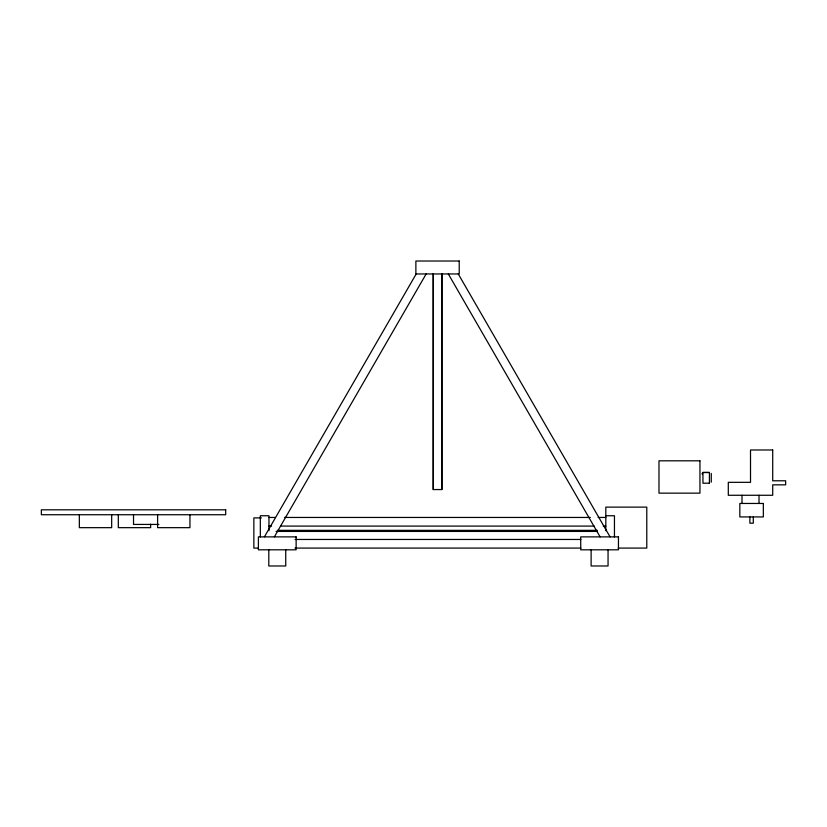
<?xml version="1.0" encoding="UTF-8"?>
<svg xmlns="http://www.w3.org/2000/svg" width="827" height="827" viewBox="0 0 827 827"><rect width="100%" height="100%" fill="white"/><g stroke="black" fill="none" stroke-linecap="round" stroke-linejoin="round"><path stroke-width="1.24" d="M264.392 536.878L416.188 273.954M274.347 536.878L426.143 273.954M702.95 472.496L709.421 472.496M709.421 483.185L702.95 483.237L702.95 472.455L709.421 472.455L709.421 483.237M605.819 515.748L614.451 515.748L614.451 536.971M268.951 517.454L275.412 517.454M284.447 517.454L590.333 517.454M598.076 517.454L605.819 517.454M261.404 517.898L253.858 517.898L253.858 548.084L258.169 548.084M158.887 524.432L133.519 524.432L133.519 514.735M268.951 526.086L271.535 526.086M280.57 526.086L594.21 526.086M603.245 526.086L605.819 526.086M277.407 530.345L597.239 530.355M276.032 531.42L597.27 531.42M295.012 539.462L580.864 539.462M295.012 548.084L580.864 548.084M618.183 548.084L646.786 548.084L646.786 507.127L605.819 507.127L605.819 530.727M458.261 273.954L610.068 536.878M448.306 273.954L600.102 536.878M759.021 495.27L759.021 503.457M753.294 516.937L753.294 523.181L749.882 523.181L749.882 516.937M741.995 495.27L741.995 503.457M711.272 473.437L711.272 482.182M702.102 473.437L702.102 474.026M608.052 549.81L608.052 565.978L591.119 565.978L591.119 549.81M441.959 273.954L441.959 489.553L433.141 489.553L433.141 273.954M441.763 273.954L441.763 489.553M433.338 273.954L433.338 489.553M285.739 549.81L285.739 565.978L268.796 565.978L268.796 549.81M268.951 530.727L268.951 515.748L260.329 515.748L260.329 536.971M189.941 514.735L189.941 527.667L157.606 527.667L157.606 514.735M150.648 524.142L150.648 527.667L118.313 527.667L118.313 514.735M111.676 514.735L111.676 527.667L79.34 527.667L79.34 514.735M459.212 261.022L415.878 261.022L415.878 273.954L459.212 273.954L459.212 261.022M772.718 449.991L750.513 449.991L750.513 482.327L728.298 482.327L728.298 495.27L772.718 495.27L772.718 484.839L785.65 484.839L785.65 480.787L772.718 480.787L772.718 449.991M699.952 460.815L658.985 460.815L658.985 493.15L699.952 493.15L699.952 460.815M763.331 503.457L739.834 503.457L739.834 516.937L763.331 516.937L763.331 503.457M225.688 509.814L41.35 509.814L41.35 514.735L225.688 514.735L225.688 509.814M296.128 536.878L258.406 536.878L258.406 549.81L296.128 549.81L296.128 536.878M618.451 536.878L580.719 536.878L580.719 549.81L618.451 549.81L618.451 536.878"/></g></svg>
